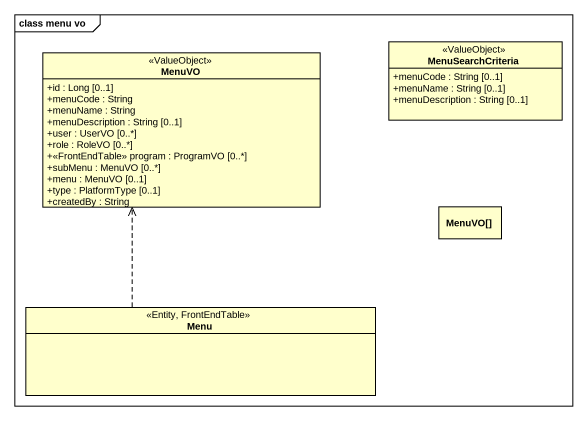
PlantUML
@startuml
mainframe class menu vo
hide circle
hide empty members
skinparam classAttributeIconSize 0
class MenuVO <<ValueObject>> {
  +id : Long [0..1]
  +menuCode : String
  +menuName : String
  +menuDescription : String [0..1]
  +user : UserVO [0..*]
  +role : RoleVO [0..*]
  +<<FrontEndTable>> program : ProgramVO [0..*]
  +subMenu : MenuVO [0..*]
  +menu : MenuVO [0..1]
  +type : PlatformType [0..1]
  +createdBy : String
}
class MenuSearchCriteria <<ValueObject>> {
  +menuCode : String [0..1]
  +menuName : String [0..1]
  +menuDescription : String [0..1]
}
class "MenuVO[]" as MenuVO_2
class Menu <<Entity, FrontEndTable>>
Menu .up.> MenuVO
@enduml
